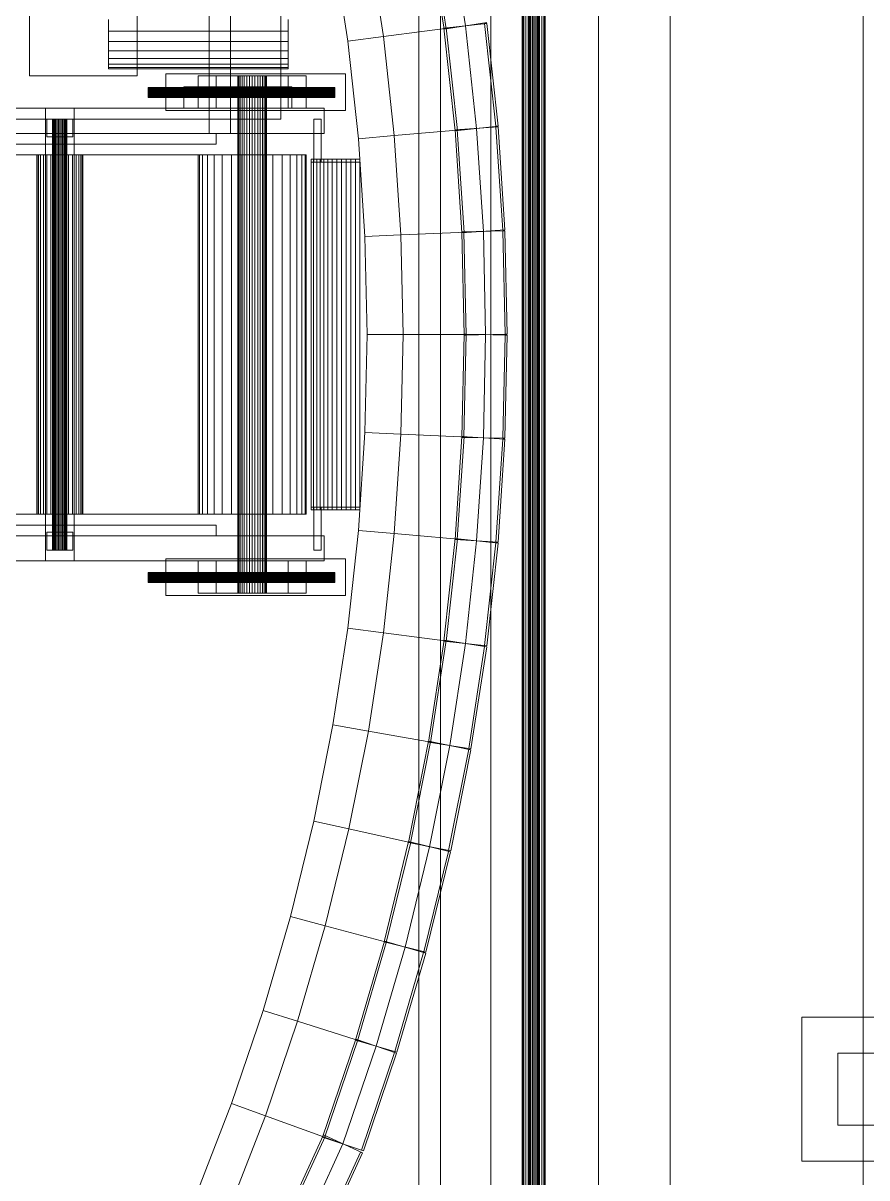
# Model space of a CAD drawing. Header units: millimetres. Extents: x -2500 to 58855, y -53268 to 6837.
# Drawn here: x 39866 to 41041, y -19173 to -17567 of the extents above; entities that cross this region are included whole.
import ezdxf

# ---------------------------------------------------------------- set-up
doc = ezdxf.new("R2010")
doc.units = ezdxf.units.MM
doc.layers.add('superior_secador', color=7, linetype='Continuous', lineweight=0)

msp = doc.modelspace()

# ---------------------------------------------------------------- linework, layer by layer
at = {"layer": 'superior_secador'}
for p, q in [((40667.116, -19700), (40667.116, -16300)), ((40767.116, -16300), (40767.116, -19700)), ((40517.116, -19375), (40517.116, -16625)), ((41035.449, -16625), (41035.449, -19375)), ((40569.116, -16680), (40569.116, -19320)), ((40569.388, -16680), (40569.388, -19320)), ((40570.188, -16680), (40570.188, -19320)), ((40571.459, -16680), (40571.459, -19320)), ((40573.116, -16680), (40573.116, -19320)), ((40575.045, -16680), (40575.045, -19320)), ((40577.116, -16680), (40577.116, -19320)), ((40579.186, -16680), (40579.186, -19320)), ((40581.116, -16680), (40581.116, -19320)), ((40582.773, -16680), (40582.773, -19320)), ((40584.044, -16680), (40584.044, -19320)), ((40584.843, -16680), (40584.843, -19320)), ((40585.116, -19320), (40585.116, -16680)), ((40417.116, -19250), (40417.116, -16750)), ((40447.116, -16750), (40447.116, -19250)), ((40561.116, -16750), (40561.116, -19250)), ((40561.661, -16750), (40561.661, -19250)), ((40563.259, -16750), (40563.259, -19250)), ((40565.802, -16750), (40565.802, -19250)), ((40569.116, -16750), (40569.116, -19250)), ((40572.975, -16750), (40572.975, -19250)), ((40577.116, -16750), (40577.116, -19250)), ((40581.257, -16750), (40581.257, -19250)), ((40585.116, -16750), (40585.116, -19250)), ((40588.43, -16750), (40588.43, -19250)), ((40590.972, -16750), (40590.972, -19250)), ((40592.571, -16750), (40592.571, -19250)), ((40593.116, -19250), (40593.116, -16750)), ((40125.002, -17720), (40125.002, -17370)), ((40155.002, -17370), (40155.002, -17720)), ((40225.002, -17370), (40225.002, -17700)), ((40452.18, -17574.756), (40430.325, -17432.76)), ((40433.29, -17432.304), (40455.145, -17574.299)), ((40481.831, -17570.192), (40459.976, -17428.196)), ((39875.002, -17640), (39875.002, -17450)), ((40025.002, -17450), (40025.002, -17640)), ((40367.815, -17585.203), (40346.723, -17448.166)), ((40297.482, -17456.848), (40318.242, -17591.729)), ((39985.002, -17561.583), (39985.002, -17577.528)), ((40235.002, -17561.583), (40235.002, -17577.528)), ((39985.002, -17577.528), (39985.002, -17592.223)), ((39985.002, -17577.528), (40235.002, -17577.528)), ((40235.002, -17577.528), (40235.002, -17592.223)), ((40481.831, -17570.192), (40367.815, -17585.203)), ((40511.653, -17566.926), (40452.009, -17573.458)), ((40454.991, -17573.132), (40452.009, -17573.458)), ((40467.65, -17716.272), (40452.009, -17573.458)), ((40511.482, -17565.628), (40452.18, -17574.756)), ((40455.145, -17574.299), (40452.18, -17574.756)), ((40454.991, -17573.132), (40470.632, -17715.945)), ((40497.472, -17713.006), (40481.831, -17570.192)), ((40511.653, -17566.926), (40508.67, -17567.253)), ((40524.311, -17710.067), (40508.67, -17567.253)), ((40511.653, -17566.926), (40527.293, -17709.74)), ((39985.002, -17592.223), (39985.002, -17605.104)), ((39985.002, -17592.223), (40235.002, -17592.223)), ((40235.002, -17592.223), (40235.002, -17605.104)), ((40367.815, -17585.203), (40318.242, -17591.729)), ((40318.242, -17591.729), (40333.099, -17727.387)), ((40382.909, -17723.029), (40367.815, -17585.203)), ((39985.002, -17605.104), (39985.002, -17615.675)), ((39985.002, -17605.104), (40235.002, -17605.104)), ((40235.002, -17605.104), (40235.002, -17615.675)), ((39985.002, -17615.675), (39985.002, -17623.53)), ((39985.002, -17615.675), (40235.002, -17615.675)), ((39985.002, -17623.53), (39985.002, -17628.367)), ((39985.002, -17623.53), (40235.002, -17623.53)), ((39985.002, -17628.367), (39985.002, -17630)), ((39985.002, -17628.367), (40235.002, -17628.367)), ((40235.002, -17615.675), (40235.002, -17623.53)), ((40235.002, -17623.53), (40235.002, -17628.367)), ((40235.002, -17628.367), (40235.002, -17630)), ((40025.002, -17640), (39875.002, -17640)), ((39985.002, -17630), (40235.002, -17630)), ((40065.002, -17688), (40065.002, -17637)), ((40065.002, -17637), (40315.002, -17637)), ((40110.002, -17685), (40110.002, -17640)), ((40110.002, -17640), (40260.002, -17640)), ((40135.002, -17685), (40135.002, -17640)), ((40135.002, -17640), (40235.002, -17640)), ((40165.386, -17640), (40165.002, -17640)), ((40165.002, -17640), (40165.002, -18360)), ((40166.524, -17640), (40165.386, -17640)), ((40165.386, -17640), (40165.386, -18360)), ((40168.373, -17640), (40166.524, -17640)), ((40166.524, -17640), (40166.524, -18360)), ((40170.86, -17640), (40168.373, -17640)), ((40168.373, -17640), (40168.373, -18360)), ((40173.891, -17640), (40170.86, -17640)), ((40170.86, -17640), (40170.86, -18360)), ((40177.348, -17640), (40173.891, -17640)), ((40173.891, -17640), (40173.891, -18360)), ((40181.1, -17640), (40177.348, -17640)), ((40177.348, -17640), (40177.348, -18360)), ((40185.002, -17640), (40181.1, -17640)), ((40181.1, -17640), (40181.1, -18360)), ((40188.904, -17640), (40185.002, -17640)), ((40185.002, -17640), (40185.002, -18360)), ((40192.656, -17640), (40188.904, -17640)), ((40188.904, -17640), (40188.904, -18360)), ((40196.113, -17640), (40192.656, -17640)), ((40192.656, -17640), (40192.656, -18360)), ((40199.144, -17640), (40196.113, -17640)), ((40196.113, -17640), (40196.113, -18360)), ((40201.631, -17640), (40199.144, -17640)), ((40199.144, -17640), (40199.144, -18360)), ((40203.48, -17640), (40201.631, -17640)), ((40201.631, -17640), (40201.631, -18360)), ((40204.618, -17640), (40203.48, -17640)), ((40203.48, -17640), (40203.48, -18360)), ((40204.618, -17640), (40205.002, -17640)), ((40204.618, -17640), (40204.618, -18360)), ((40205.002, -18360), (40205.002, -17640)), ((40235.002, -17640), (40235.002, -17685)), ((40260.002, -17640), (40260.002, -17685)), ((40315.002, -17637), (40315.002, -17688)), ((40040.002, -17656.135), (40040.002, -17656)), ((40300.002, -17656), (40040.002, -17656)), ((40040.002, -17656.135), (40040.002, -17656.533)), ((40040.002, -17656.135), (40300.002, -17656.135)), ((40040.002, -17656.533), (40040.002, -17657.18)), ((40040.002, -17656.533), (40300.002, -17656.533)), ((40040.002, -17657.18), (40040.002, -17658.05)), ((40040.002, -17657.18), (40300.002, -17657.18)), ((40040.002, -17658.05), (40040.002, -17659.111)), ((40040.002, -17658.05), (40300.002, -17658.05)), ((40040.002, -17659.111), (40040.002, -17660.321)), ((40040.002, -17659.111), (40300.002, -17659.111)), ((40040.002, -17660.321), (40040.002, -17661.634)), ((40040.002, -17660.321), (40300.002, -17660.321)), ((40090.002, -17685), (40090.002, -17655)), ((40090.002, -17655), (40240.002, -17655)), ((40121.002, -17663), (40124.502, -17656.938)), ((40124.502, -17656.938), (40131.502, -17656.938)), ((40131.502, -17656.938), (40135.002, -17663)), ((40235.002, -17663), (40238.502, -17656.938)), ((40238.502, -17656.938), (40245.502, -17656.938)), ((40240.002, -17655), (40240.002, -17685)), ((40245.502, -17656.938), (40249.002, -17663)), ((40300.002, -17656), (40300.002, -17656.135)), ((40300.002, -17656.135), (40300.002, -17656.533)), ((40300.002, -17656.533), (40300.002, -17657.18)), ((40300.002, -17657.18), (40300.002, -17658.05)), ((40300.002, -17658.05), (40300.002, -17659.111)), ((40300.002, -17659.111), (40300.002, -17660.321)), ((40300.002, -17660.321), (40300.002, -17661.634)), ((40040.002, -17661.634), (40040.002, -17663)), ((40040.002, -17661.634), (40300.002, -17661.634)), ((40040.002, -17663), (40040.002, -17664.366)), ((40040.002, -17663), (40300.002, -17663)), ((40040.002, -17664.366), (40040.002, -17665.679)), ((40040.002, -17664.366), (40300.002, -17664.366)), ((40040.002, -17665.679), (40040.002, -17666.889)), ((40040.002, -17665.679), (40300.002, -17665.679)), ((40040.002, -17666.889), (40040.002, -17667.95)), ((40040.002, -17666.889), (40300.002, -17666.889)), ((40040.002, -17667.95), (40040.002, -17668.82)), ((40040.002, -17667.95), (40300.002, -17667.95)), ((40040.002, -17668.82), (40040.002, -17669.467)), ((40040.002, -17668.82), (40300.002, -17668.82)), ((40040.002, -17669.467), (40040.002, -17669.865)), ((40040.002, -17669.467), (40300.002, -17669.467)), ((40040.002, -17669.865), (40040.002, -17670)), ((40040.002, -17669.865), (40300.002, -17669.865)), ((40040.002, -17670), (40300.002, -17670)), ((40124.502, -17669.062), (40121.002, -17663)), ((40131.502, -17669.062), (40124.502, -17669.062)), ((40135.002, -17663), (40131.502, -17669.062)), ((40238.502, -17669.062), (40235.002, -17663)), ((40245.502, -17669.062), (40238.502, -17669.062)), ((40249.002, -17663), (40245.502, -17669.062)), ((40300.002, -17661.634), (40300.002, -17663)), ((40300.002, -17663), (40300.002, -17664.366)), ((40300.002, -17664.366), (40300.002, -17665.679)), ((40300.002, -17665.679), (40300.002, -17666.889)), ((40300.002, -17666.889), (40300.002, -17667.95)), ((40300.002, -17667.95), (40300.002, -17668.82)), ((40300.002, -17668.82), (40300.002, -17669.467)), ((40300.002, -17669.467), (40300.002, -17669.865)), ((40300.002, -17669.865), (40300.002, -17670)), ((37617.116, -17685), (40285.002, -17685)), ((39897.116, -18315), (39897.116, -17685)), ((39897.116, -17685), (39937.116, -17685)), ((39937.116, -17685), (39937.116, -18315)), ((40315.002, -17688), (40065.002, -17688)), ((40240.002, -17685), (40090.002, -17685)), ((40260.002, -17685), (40110.002, -17685)), ((40235.002, -17685), (40135.002, -17685)), ((40285.002, -17685), (40285.002, -17720)), ((40225.002, -17700), (39775.002, -17700)), ((39899.116, -17725), (39899.116, -17700)), ((39899.116, -17700), (39935.116, -17700)), ((39907.308, -17700), (39907.116, -17700)), ((39907.116, -17700), (39907.116, -18300)), ((39907.877, -17700), (39907.308, -17700)), ((39907.308, -17700), (39907.308, -18300)), ((39908.801, -17700), (39907.877, -17700)), ((39907.877, -17700), (39907.877, -18300)), ((39910.045, -17700), (39908.801, -17700)), ((39908.801, -17700), (39908.801, -18300)), ((39911.56, -17700), (39910.045, -17700)), ((39910.045, -17700), (39910.045, -18300)), ((39913.289, -17700), (39911.56, -17700)), ((39911.56, -17700), (39911.56, -18300)), ((39915.165, -17700), (39913.289, -17700)), ((39913.289, -17700), (39913.289, -18300)), ((39917.116, -17700), (39915.165, -17700)), ((39915.165, -17700), (39915.165, -18300)), ((39919.067, -17700), (39917.116, -17700)), ((39917.116, -17700), (39917.116, -18300)), ((39920.943, -17700), (39919.067, -17700)), ((39919.067, -17700), (39919.067, -18300)), ((39922.672, -17700), (39920.943, -17700)), ((39920.943, -17700), (39920.943, -18300)), ((39924.187, -17700), (39922.672, -17700)), ((39922.672, -17700), (39922.672, -18300)), ((39925.431, -17700), (39924.187, -17700)), ((39924.187, -17700), (39924.187, -18300)), ((39926.355, -17700), (39925.431, -17700)), ((39925.431, -17700), (39925.431, -18300)), ((39926.924, -17700), (39926.355, -17700)), ((39926.355, -17700), (39926.355, -18300)), ((39926.924, -17700), (39927.116, -17700)), ((39926.924, -17700), (39926.924, -18300)), ((39927.116, -18300), (39927.116, -17700)), ((39935.116, -17700), (39935.116, -17725)), ((40271.002, -17700), (40281.002, -17700)), ((40271.002, -17700), (40271.002, -17760)), ((40281.002, -17760), (40281.002, -17700)), ((37267.116, -17720), (40135.002, -17720)), ((40285.002, -17720), (37617.116, -17720)), ((39935.116, -17725), (39899.116, -17725)), ((40155.002, -17720), (40125.002, -17720)), ((40135.002, -17720), (40135.002, -17735)), ((40382.909, -17723.029), (40333.099, -17727.387)), ((40497.472, -17713.006), (40382.909, -17723.029)), ((40391.977, -17861.383), (40382.909, -17723.029)), ((40527.407, -17711.044), (40467.536, -17714.968)), ((40470.529, -17714.772), (40467.536, -17714.968)), ((40476.932, -17858.328), (40467.536, -17714.968)), ((40527.293, -17709.74), (40467.65, -17716.272)), ((40470.632, -17715.945), (40467.65, -17716.272)), ((40470.529, -17714.772), (40479.926, -17858.132)), ((40506.868, -17856.366), (40497.472, -17713.006)), ((40527.293, -17709.74), (40524.311, -17710.067)), ((40527.407, -17711.044), (40524.414, -17711.24)), ((40533.81, -17854.6), (40524.414, -17711.24)), ((40527.407, -17711.044), (40536.804, -17854.404)), ((40135.002, -17735), (37267.116, -17735)), ((40333.099, -17727.387), (40342.025, -17863.564)), ((37217.116, -17750), (40185.002, -17750)), ((39885.731, -17750), (39885.116, -17750)), ((39885.116, -17750), (39885.116, -18250)), ((39887.552, -17750), (39885.731, -17750)), ((39885.731, -17750), (39885.731, -18250)), ((39890.509, -17750), (39887.552, -17750)), ((39887.552, -17750), (39887.552, -18250)), ((39894.488, -17750), (39890.509, -17750)), ((39890.509, -17750), (39890.509, -18250)), ((39899.338, -17750), (39894.488, -17750)), ((39894.488, -17750), (39894.488, -18250)), ((39904.87, -17750), (39899.338, -17750)), ((39899.338, -17750), (39899.338, -18250)), ((39910.873, -17750), (39904.87, -17750)), ((39904.87, -17750), (39904.87, -18250)), ((39917.116, -17750), (39910.873, -17750)), ((39910.873, -17750), (39910.873, -18250)), ((39923.359, -17750), (39917.116, -17750)), ((39917.116, -17750), (39917.116, -18250)), ((39929.362, -17750), (39923.359, -17750)), ((39923.359, -17750), (39923.359, -18250)), ((39934.894, -17750), (39929.362, -17750)), ((39929.362, -17750), (39929.362, -18250)), ((39939.743, -17750), (39934.894, -17750)), ((39934.894, -17750), (39934.894, -18250)), ((39943.723, -17750), (39939.743, -17750)), ((39939.743, -17750), (39939.743, -18250)), ((39946.68, -17750), (39943.723, -17750)), ((39943.723, -17750), (39943.723, -18250)), ((39948.501, -17750), (39946.68, -17750)), ((39946.68, -17750), (39946.68, -18250)), ((39948.501, -17750), (39949.116, -17750)), ((39948.501, -17750), (39948.501, -18250)), ((39949.116, -18250), (39949.116, -17750)), ((40111.443, -17750), (40110.002, -17750)), ((40110.002, -17750), (40110.002, -18250)), ((40115.711, -17750), (40111.443, -17750)), ((40111.443, -17750), (40111.443, -18250)), ((40122.642, -17750), (40115.711, -17750)), ((40115.711, -17750), (40115.711, -18250)), ((40131.969, -17750), (40122.642, -17750)), ((40122.642, -17750), (40122.642, -18250)), ((40143.334, -17750), (40131.969, -17750)), ((40131.969, -17750), (40131.969, -18250)), ((40156.301, -17750), (40143.334, -17750)), ((40143.334, -17750), (40143.334, -18250)), ((40170.37, -17750), (40156.301, -17750)), ((40156.301, -17750), (40156.301, -18250)), ((40185.002, -17750), (40170.37, -17750)), ((40170.37, -17750), (40170.37, -18250)), ((40185.002, -17750), (40185.002, -18250)), ((40199.634, -17750), (40185.002, -17750)), ((40213.703, -17750), (40199.634, -17750)), ((40199.634, -17750), (40199.634, -18250)), ((40226.67, -17750), (40213.703, -17750)), ((40213.703, -17750), (40213.703, -18250)), ((40238.035, -17750), (40226.67, -17750)), ((40226.67, -17750), (40226.67, -18250)), ((40247.362, -17750), (40238.035, -17750)), ((40238.035, -17750), (40238.035, -18250)), ((40254.293, -17750), (40247.362, -17750)), ((40247.362, -17750), (40247.362, -18250)), ((40258.561, -17750), (40254.293, -17750)), ((40254.293, -17750), (40254.293, -18250)), ((40258.561, -17750), (40260.002, -17750)), ((40258.561, -17750), (40258.561, -18250)), ((40260.002, -18250), (40260.002, -17750)), ((40267.002, -17756), (40270.593, -17756)), ((40267.002, -17756), (40267.002, -17760)), ((40270.593, -17760), (40270.593, -17756)), ((40270.593, -17756), (40274.817, -17756)), ((40274.817, -17760), (40274.817, -17756)), ((40274.817, -17756), (40279.596, -17756)), ((40279.596, -17760), (40279.596, -17756)), ((40279.596, -17756), (40284.854, -17756)), ((40284.854, -17760), (40284.854, -17756)), ((40284.854, -17756), (40290.515, -17756)), ((40290.515, -17760), (40290.515, -17756)), ((40290.515, -17756), (40296.502, -17756)), ((40296.502, -17760), (40296.502, -17756)), ((40296.502, -17756), (40302.739, -17756)), ((40302.739, -17760), (40302.739, -17756)), ((40302.739, -17756), (40309.15, -17756)), ((40309.15, -17760), (40309.15, -17756)), ((40309.15, -17756), (40315.658, -17756)), ((40315.658, -17760), (40315.658, -17756)), ((40315.658, -17756), (40322.187, -17756)), ((40322.187, -17760), (40322.187, -17756)), ((40322.187, -17756), (40328.661, -17756)), ((40328.661, -17760), (40328.661, -17756)), ((40328.661, -17756), (40335.002, -17756)), ((40335.002, -17760), (40335.002, -17756)), ((40270.593, -17760), (40267.002, -17760)), ((40267.002, -17760), (40267.002, -18240)), ((40270.593, -18240), (40270.593, -17760)), ((40274.817, -17760), (40270.593, -17760)), ((40271.002, -17760), (40281.002, -17760)), ((40274.817, -18240), (40274.817, -17760)), ((40279.596, -17760), (40274.817, -17760)), ((40279.596, -18240), (40279.596, -17760)), ((40284.854, -17760), (40279.596, -17760)), ((40284.854, -18240), (40284.854, -17760)), ((40290.515, -17760), (40284.854, -17760)), ((40290.515, -18240), (40290.515, -17760)), ((40296.502, -17760), (40290.515, -17760)), ((40296.502, -18240), (40296.502, -17760)), ((40302.739, -17760), (40296.502, -17760)), ((40302.739, -18240), (40302.739, -17760)), ((40309.15, -17760), (40302.739, -17760)), ((40309.15, -18240), (40309.15, -17760)), ((40315.658, -17760), (40309.15, -17760)), ((40315.658, -18240), (40315.658, -17760)), ((40322.187, -17760), (40315.658, -17760)), ((40322.187, -18240), (40322.187, -17760)), ((40328.661, -17760), (40322.187, -17760)), ((40328.661, -18240), (40328.661, -17760)), ((40335.002, -17760), (40328.661, -17760)), ((40335.002, -18240), (40335.002, -17760)), ((40391.977, -17861.383), (40342.025, -17863.564)), ((40342.025, -17863.564), (40345.002, -18000)), ((40506.868, -17856.366), (40391.977, -17861.383)), ((40395.002, -18000), (40391.977, -17861.383)), ((40536.861, -17855.712), (40476.875, -17857.021)), ((40479.874, -17856.955), (40476.875, -17857.021)), ((40480.009, -18000.654), (40476.875, -17857.021)), ((40536.804, -17854.404), (40476.932, -17858.328)), ((40479.926, -17858.132), (40476.932, -17858.328)), ((40479.874, -17856.955), (40483.008, -18000.589)), ((40510.002, -18000), (40506.868, -17856.366)), ((40536.804, -17854.404), (40533.81, -17854.6)), ((40536.861, -17855.712), (40533.861, -17855.777)), ((40536.996, -17999.411), (40533.861, -17855.777)), ((40536.861, -17855.712), (40539.995, -17999.346)), ((40345.002, -18000), (40342.025, -18136.436)), ((40395.002, -18000), (40345.002, -18000)), ((40391.977, -18138.617), (40395.002, -18000)), ((40510.002, -18000), (40395.002, -18000)), ((40476.875, -18142.979), (40480.009, -17999.346)), ((40483.008, -17999.411), (40479.874, -18143.045)), ((40539.995, -18000.654), (40480.009, -17999.346)), ((40483.008, -17999.411), (40480.009, -17999.346)), ((40539.995, -17999.346), (40480.009, -18000.654)), ((40483.008, -18000.589), (40480.009, -18000.654)), ((40506.868, -18143.634), (40510.002, -18000)), ((40533.861, -18144.223), (40536.996, -18000.589)), ((40539.995, -18000.654), (40536.861, -18144.288)), ((40539.995, -17999.346), (40536.996, -17999.411)), ((40539.995, -18000.654), (40536.996, -18000.589)), ((40342.025, -18136.436), (40333.099, -18272.613)), ((40391.977, -18138.617), (40342.025, -18136.436)), ((40382.909, -18276.971), (40391.977, -18138.617)), ((40506.868, -18143.634), (40391.977, -18138.617)), ((40467.536, -18285.032), (40476.932, -18141.672)), ((40479.926, -18141.868), (40470.529, -18285.228)), ((40536.804, -18145.596), (40476.932, -18141.672)), ((40479.926, -18141.868), (40476.932, -18141.672)), ((40536.861, -18144.288), (40476.875, -18142.979)), ((40479.874, -18143.045), (40476.875, -18142.979)), ((40497.472, -18286.994), (40506.868, -18143.634)), ((40524.414, -18288.76), (40533.81, -18145.4)), ((40536.804, -18145.596), (40527.407, -18288.956)), ((40536.804, -18145.596), (40533.81, -18145.4)), ((40536.861, -18144.288), (40533.861, -18144.223)), ((40185.002, -18250), (37217.116, -18250)), ((39885.731, -18250), (39885.116, -18250)), ((39887.552, -18250), (39885.731, -18250)), ((39890.509, -18250), (39887.552, -18250)), ((39894.488, -18250), (39890.509, -18250)), ((39899.338, -18250), (39894.488, -18250)), ((39904.87, -18250), (39899.338, -18250)), ((39910.873, -18250), (39904.87, -18250)), ((39917.116, -18250), (39910.873, -18250)), ((39923.359, -18250), (39917.116, -18250)), ((39929.362, -18250), (39923.359, -18250)), ((39934.894, -18250), (39929.362, -18250)), ((39939.743, -18250), (39934.894, -18250)), ((39943.723, -18250), (39939.743, -18250)), ((39946.68, -18250), (39943.723, -18250)), ((39948.501, -18250), (39946.68, -18250)), ((39949.116, -18250), (39948.501, -18250)), ((40111.443, -18250), (40110.002, -18250)), ((40115.711, -18250), (40111.443, -18250)), ((40122.642, -18250), (40115.711, -18250)), ((40131.969, -18250), (40122.642, -18250)), ((40143.334, -18250), (40131.969, -18250)), ((40156.301, -18250), (40143.334, -18250)), ((40170.37, -18250), (40156.301, -18250)), ((40185.002, -18250), (40170.37, -18250)), ((40199.634, -18250), (40185.002, -18250)), ((40213.703, -18250), (40199.634, -18250)), ((40226.67, -18250), (40213.703, -18250)), ((40238.035, -18250), (40226.67, -18250)), ((40247.362, -18250), (40238.035, -18250)), ((40254.293, -18250), (40247.362, -18250)), ((40258.561, -18250), (40254.293, -18250)), ((40260.002, -18250), (40258.561, -18250)), ((40267.002, -18240), (40270.593, -18240)), ((40267.002, -18244), (40267.002, -18240)), ((40267.002, -18244), (40270.593, -18244)), ((40270.593, -18240), (40270.593, -18244)), ((40270.593, -18240), (40274.817, -18240)), ((40270.593, -18244), (40274.817, -18244)), ((40271.002, -18240), (40281.002, -18240)), ((40271.002, -18300), (40271.002, -18240)), ((40274.817, -18240), (40274.817, -18244)), ((40274.817, -18240), (40279.596, -18240)), ((40274.817, -18244), (40279.596, -18244)), ((40279.596, -18240), (40279.596, -18244)), ((40279.596, -18240), (40284.854, -18240)), ((40279.596, -18244), (40284.854, -18244)), ((40281.002, -18240), (40281.002, -18300)), ((40284.854, -18240), (40284.854, -18244)), ((40284.854, -18240), (40290.515, -18240)), ((40284.854, -18244), (40290.515, -18244)), ((40290.515, -18240), (40290.515, -18244)), ((40290.515, -18240), (40296.502, -18240)), ((40290.515, -18244), (40296.502, -18244)), ((40296.502, -18240), (40296.502, -18244)), ((40296.502, -18240), (40302.739, -18240)), ((40296.502, -18244), (40302.739, -18244)), ((40302.739, -18240), (40302.739, -18244)), ((40302.739, -18240), (40309.15, -18240)), ((40302.739, -18244), (40309.15, -18244)), ((40309.15, -18240), (40309.15, -18244)), ((40309.15, -18240), (40315.658, -18240)), ((40309.15, -18244), (40315.658, -18244)), ((40315.658, -18240), (40315.658, -18244)), ((40315.658, -18240), (40322.187, -18240)), ((40315.658, -18244), (40322.187, -18244)), ((40322.187, -18240), (40322.187, -18244)), ((40322.187, -18240), (40328.661, -18240)), ((40322.187, -18244), (40328.661, -18244)), ((40328.661, -18240), (40328.661, -18244)), ((40328.661, -18240), (40335.002, -18240)), ((40328.661, -18244), (40335.002, -18244)), ((40335.002, -18240), (40335.002, -18244)), ((37267.116, -18265), (40135.002, -18265)), ((40135.002, -18265), (40135.002, -18280)), ((40135.002, -18280), (37267.116, -18280)), ((37617.116, -18280), (40285.002, -18280)), ((39899.116, -18300), (39899.116, -18275)), ((39899.116, -18275), (39935.116, -18275)), ((39935.116, -18275), (39935.116, -18300)), ((40285.002, -18280), (40285.002, -18315)), ((40333.099, -18272.613), (40318.242, -18408.271)), ((40382.909, -18276.971), (40333.099, -18272.613)), ((40367.815, -18414.797), (40382.909, -18276.971)), ((40497.472, -18286.994), (40382.909, -18276.971)), ((40452.009, -18426.542), (40467.65, -18283.728)), ((40470.632, -18284.055), (40454.991, -18426.868)), ((40527.407, -18288.956), (40467.536, -18285.032)), ((40470.529, -18285.228), (40467.536, -18285.032)), ((40527.293, -18290.26), (40467.65, -18283.728)), ((40470.632, -18284.055), (40467.65, -18283.728)), ((40481.831, -18429.808), (40497.472, -18286.994)), ((39935.116, -18300), (39899.116, -18300)), ((39907.308, -18300), (39907.116, -18300)), ((39907.877, -18300), (39907.308, -18300)), ((39908.801, -18300), (39907.877, -18300)), ((39910.045, -18300), (39908.801, -18300)), ((39911.56, -18300), (39910.045, -18300)), ((39913.289, -18300), (39911.56, -18300)), ((39915.165, -18300), (39913.289, -18300)), ((39917.116, -18300), (39915.165, -18300)), ((39919.067, -18300), (39917.116, -18300)), ((39920.943, -18300), (39919.067, -18300)), ((39922.672, -18300), (39920.943, -18300)), ((39924.187, -18300), (39922.672, -18300)), ((39925.431, -18300), (39924.187, -18300)), ((39926.355, -18300), (39925.431, -18300)), ((39926.924, -18300), (39926.355, -18300)), ((39927.116, -18300), (39926.924, -18300)), ((40271.002, -18300), (40281.002, -18300)), ((40508.67, -18432.747), (40524.311, -18289.933)), ((40527.293, -18290.26), (40511.653, -18433.074)), ((40527.293, -18290.26), (40524.311, -18289.933)), ((40527.407, -18288.956), (40524.414, -18288.76)), ((40285.002, -18315), (37617.116, -18315)), ((39937.116, -18315), (39897.116, -18315)), ((40065.002, -18363), (40065.002, -18312)), ((40065.002, -18312), (40315.002, -18312)), ((40110.002, -18360), (40110.002, -18315)), ((40110.002, -18315), (40260.002, -18315)), ((40135.002, -18360), (40135.002, -18315)), ((40135.002, -18315), (40235.002, -18315)), ((40235.002, -18315), (40235.002, -18360)), ((40260.002, -18315), (40260.002, -18360)), ((40315.002, -18312), (40315.002, -18363)), ((40040.002, -18331.135), (40040.002, -18331)), ((40300.002, -18331), (40040.002, -18331)), ((40040.002, -18331.135), (40040.002, -18331.533)), ((40040.002, -18331.135), (40300.002, -18331.135)), ((40040.002, -18331.533), (40040.002, -18332.18)), ((40040.002, -18331.533), (40300.002, -18331.533)), ((40040.002, -18332.18), (40040.002, -18333.05)), ((40040.002, -18332.18), (40300.002, -18332.18)), ((40040.002, -18333.05), (40040.002, -18334.111)), ((40040.002, -18333.05), (40300.002, -18333.05)), ((40040.002, -18334.111), (40040.002, -18335.321)), ((40040.002, -18334.111), (40300.002, -18334.111)), ((40040.002, -18335.321), (40040.002, -18336.634)), ((40040.002, -18335.321), (40300.002, -18335.321)), ((40121.002, -18338), (40124.502, -18331.938)), ((40124.502, -18331.938), (40131.502, -18331.938)), ((40131.502, -18331.938), (40135.002, -18338)), ((40235.002, -18338), (40238.502, -18331.938)), ((40238.502, -18331.938), (40245.502, -18331.938)), ((40245.502, -18331.938), (40249.002, -18338)), ((40300.002, -18331), (40300.002, -18331.135)), ((40300.002, -18331.135), (40300.002, -18331.533)), ((40300.002, -18331.533), (40300.002, -18332.18)), ((40300.002, -18332.18), (40300.002, -18333.05)), ((40300.002, -18333.05), (40300.002, -18334.111)), ((40300.002, -18334.111), (40300.002, -18335.321)), ((40300.002, -18335.321), (40300.002, -18336.634)), ((40040.002, -18336.634), (40040.002, -18338)), ((40040.002, -18336.634), (40300.002, -18336.634)), ((40040.002, -18338), (40040.002, -18339.366)), ((40040.002, -18338), (40300.002, -18338)), ((40040.002, -18339.366), (40040.002, -18340.679)), ((40040.002, -18339.366), (40300.002, -18339.366)), ((40040.002, -18340.679), (40040.002, -18341.889)), ((40040.002, -18340.679), (40300.002, -18340.679)), ((40040.002, -18341.889), (40040.002, -18342.95)), ((40040.002, -18341.889), (40300.002, -18341.889)), ((40040.002, -18342.95), (40040.002, -18343.82)), ((40040.002, -18342.95), (40300.002, -18342.95)), ((40040.002, -18343.82), (40040.002, -18344.467)), ((40040.002, -18343.82), (40300.002, -18343.82)), ((40040.002, -18344.467), (40040.002, -18344.865)), ((40040.002, -18344.467), (40300.002, -18344.467)), ((40040.002, -18344.865), (40040.002, -18345)), ((40040.002, -18344.865), (40300.002, -18344.865)), ((40040.002, -18345), (40300.002, -18345)), ((40124.502, -18344.062), (40121.002, -18338)), ((40131.502, -18344.062), (40124.502, -18344.062)), ((40135.002, -18338), (40131.502, -18344.062)), ((40238.502, -18344.062), (40235.002, -18338)), ((40245.502, -18344.062), (40238.502, -18344.062)), ((40249.002, -18338), (40245.502, -18344.062)), ((40300.002, -18336.634), (40300.002, -18338)), ((40300.002, -18338), (40300.002, -18339.366)), ((40300.002, -18339.366), (40300.002, -18340.679)), ((40300.002, -18340.679), (40300.002, -18341.889)), ((40300.002, -18341.889), (40300.002, -18342.95)), ((40300.002, -18342.95), (40300.002, -18343.82)), ((40300.002, -18343.82), (40300.002, -18344.467)), ((40300.002, -18344.467), (40300.002, -18344.865)), ((40300.002, -18344.865), (40300.002, -18345)), ((40315.002, -18363), (40065.002, -18363)), ((40260.002, -18360), (40110.002, -18360)), ((40235.002, -18360), (40135.002, -18360)), ((40165.386, -18360), (40165.002, -18360)), ((40166.524, -18360), (40165.386, -18360)), ((40168.373, -18360), (40166.524, -18360)), ((40170.86, -18360), (40168.373, -18360)), ((40173.891, -18360), (40170.86, -18360)), ((40177.348, -18360), (40173.891, -18360)), ((40181.1, -18360), (40177.348, -18360)), ((40185.002, -18360), (40181.1, -18360)), ((40188.904, -18360), (40185.002, -18360)), ((40192.656, -18360), (40188.904, -18360)), ((40196.113, -18360), (40192.656, -18360)), ((40199.144, -18360), (40196.113, -18360)), ((40201.631, -18360), (40199.144, -18360)), ((40203.48, -18360), (40201.631, -18360)), ((40204.618, -18360), (40203.48, -18360)), ((40205.002, -18360), (40204.618, -18360)), ((40318.242, -18408.271), (40297.482, -18543.152)), ((40367.815, -18414.797), (40318.242, -18408.271)), ((40346.723, -18551.834), (40367.815, -18414.797)), ((40481.831, -18429.808), (40367.815, -18414.797)), ((40430.325, -18567.24), (40452.18, -18425.244)), ((40455.145, -18425.701), (40433.29, -18567.696)), ((40511.653, -18433.074), (40452.009, -18426.542)), ((40454.991, -18426.868), (40452.009, -18426.542)), ((40511.482, -18434.372), (40452.18, -18425.244)), ((40455.145, -18425.701), (40452.18, -18425.244)), ((40459.976, -18571.804), (40481.831, -18429.808)), ((40486.661, -18575.911), (40508.517, -18433.915)), ((40511.482, -18434.372), (40489.627, -18576.367)), ((40511.482, -18434.372), (40508.517, -18433.915)), ((40511.653, -18433.074), (40508.67, -18432.747)), ((40297.482, -18543.152), (40270.859, -18676.998)), ((40346.723, -18551.834), (40297.482, -18543.152)), ((40319.673, -18687.82), (40346.723, -18551.834)), ((40459.976, -18571.804), (40346.723, -18551.834)), ((40402.524, -18706.858), (40430.552, -18565.951)), ((40433.494, -18566.536), (40405.466, -18707.444)), ((40489.627, -18576.367), (40430.325, -18567.24)), ((40433.29, -18567.696), (40430.325, -18567.24)), ((40489.399, -18577.656), (40430.552, -18565.951)), ((40433.494, -18566.536), (40430.552, -18565.951)), ((40431.947, -18712.711), (40459.976, -18571.804)), ((40489.627, -18576.367), (40486.661, -18575.911)), ((40458.429, -18717.978), (40486.457, -18577.071)), ((40489.399, -18577.656), (40461.371, -18718.564)), ((40489.399, -18577.656), (40486.457, -18577.071)), ((40270.859, -18676.998), (40238.422, -18809.557)), ((40319.673, -18687.82), (40270.859, -18676.998)), ((40286.718, -18822.497), (40319.673, -18687.82)), ((40431.947, -18712.711), (40319.673, -18687.82)), ((40368.659, -18845.131), (40402.807, -18705.58)), ((40405.721, -18706.293), (40371.573, -18845.844)), ((40397.8, -18852.262), (40431.947, -18712.711)), ((40461.371, -18718.564), (40402.524, -18706.858)), ((40405.466, -18707.444), (40402.524, -18706.858)), ((40461.088, -18719.842), (40402.807, -18705.58)), ((40405.721, -18706.293), (40402.807, -18705.58)), ((40424.026, -18858.679), (40458.174, -18719.129)), ((40461.088, -18719.842), (40426.94, -18859.392)), ((40461.088, -18719.842), (40458.174, -18719.129)), ((40461.371, -18718.564), (40458.429, -18717.978)), ((40238.422, -18809.557), (40200.234, -18940.574)), ((40286.718, -18822.497), (40238.422, -18809.557)), ((40247.92, -18955.609), (40286.718, -18822.497)), ((40397.8, -18852.262), (40286.718, -18822.497)), ((40328.796, -18981.795), (40368.998, -18843.867)), ((40371.878, -18844.706), (40331.676, -18982.635)), ((40426.94, -18859.392), (40368.659, -18845.131)), ((40371.573, -18845.844), (40368.659, -18845.131)), ((40426.601, -18860.657), (40368.998, -18843.867)), ((40371.878, -18844.706), (40368.998, -18843.867)), ((40357.597, -18990.19), (40397.8, -18852.262)), ((40383.519, -18997.745), (40423.721, -18859.817)), ((40426.601, -18860.657), (40386.399, -18998.585)), ((40426.601, -18860.657), (40423.721, -18859.817)), ((40426.94, -18859.392), (40424.026, -18858.679)), ((40200.234, -18940.574), (40156.367, -19069.8)), ((40247.92, -18955.609), (40200.234, -18940.574)), ((40203.352, -19086.901), (40247.92, -18955.609)), ((40357.597, -18990.19), (40247.92, -18955.609)), ((40950.449, -19150), (40950.449, -18950)), ((40950.449, -18950), (41150.449, -18950)), ((40283.009, -19116.59), (40329.189, -18980.547)), ((40332.03, -18981.511), (40285.85, -19117.555)), ((40311.417, -19126.233), (40357.597, -18990.19)), ((40386.399, -18998.585), (40328.796, -18981.795)), ((40331.676, -18982.635), (40328.796, -18981.795)), ((40386.005, -18999.833), (40329.189, -18980.547)), ((40332.03, -18981.511), (40329.189, -18980.547)), ((40336.984, -19134.912), (40383.164, -18998.869)), ((40386.005, -18999.833), (40339.825, -19135.877)), ((40386.005, -18999.833), (40383.164, -18998.869)), ((40386.399, -18998.585), (40383.519, -18997.745)), ((41000.449, -19100), (41000.449, -19000)), ((41000.449, -19000), (41100.449, -19000)), ((40156.367, -19069.8), (40106.906, -19196.99)), ((40203.352, -19086.901), (40156.367, -19069.8)), ((40153.1, -19216.124), (40203.352, -19086.901)), ((40311.417, -19126.233), (40203.352, -19086.901)), ((41100.449, -19100), (41000.449, -19100)), ((40232.067, -19227.515), (40284.138, -19113.748)), ((40286.866, -19114.997), (40234.795, -19228.763)), ((40339.825, -19135.877), (40283.009, -19116.59)), ((40285.85, -19117.555), (40283.009, -19116.59)), ((40338.695, -19138.719), (40284.138, -19113.748)), ((40286.866, -19114.997), (40284.138, -19113.748)), ((40259.346, -19240), (40311.417, -19126.233)), ((40283.897, -19251.237), (40335.967, -19137.47)), ((40338.695, -19138.719), (40286.624, -19252.485)), ((40338.695, -19138.719), (40335.967, -19137.47)), ((40339.825, -19135.877), (40336.984, -19134.912)), ((41150.449, -19150), (40950.449, -19150))]:
    msp.add_line(p, q, dxfattribs=at)

doc.saveas('drawing.dxf')
